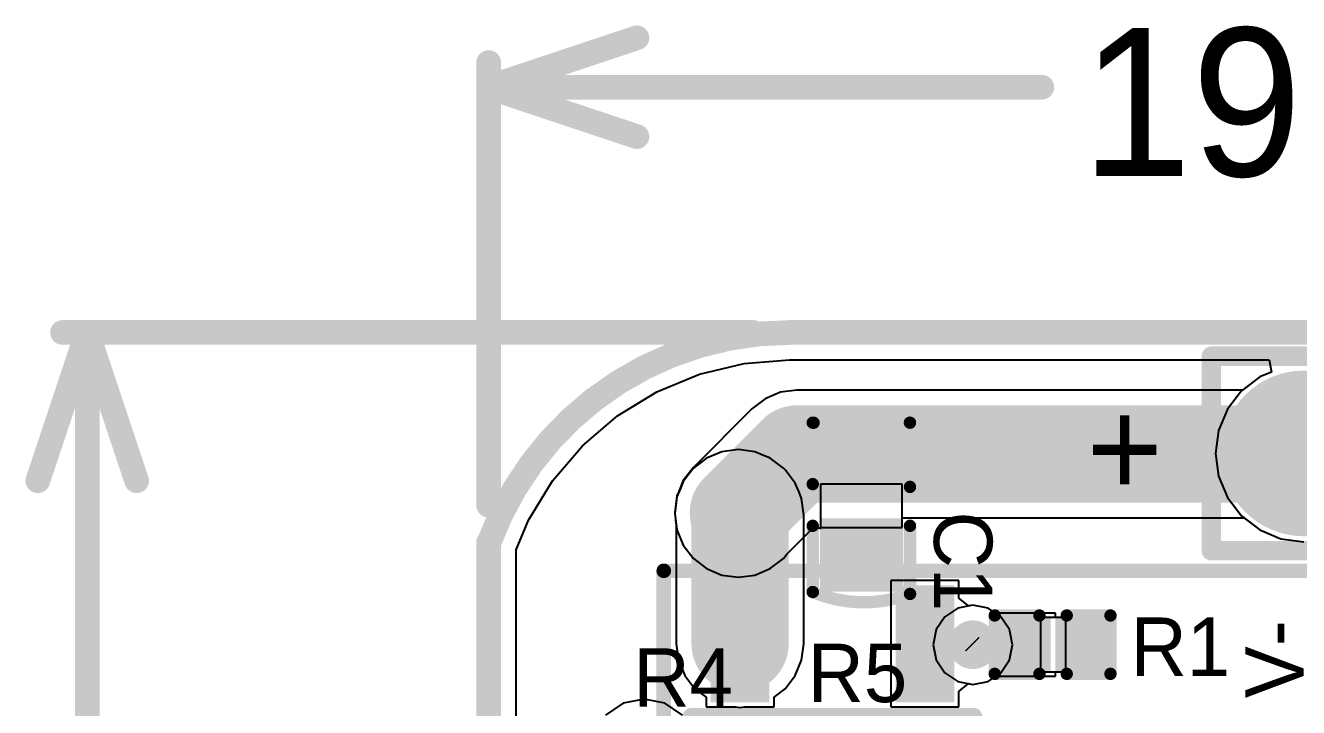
# Model space of a CAD drawing. Extents: x 1.246 to 2.21, y 2.226 to 2.946.
# Drawn here: x 1.246 to 1.761, y 2.67 to 2.946 of the extents above; entities that cross this region are included whole.
import ezdxf

# ---------------------------------------------------------------- set-up
doc = ezdxf.new("R2010")
doc.units = 0
doc.layers.get('0').update_dxf_attribs({"linetype": 'CONTINUOUS'})
for name, color, linetype in [('BOTTOMLAYER', 5, 'CONTINUOUS'), ('BOTTOMOVERLAY', 54, 'CONTINUOUS'), ('BOTTOMPASTE', 16, 'CONTINUOUS'), ('BOTTOMSOLDER', 6, 'CONTINUOUS'), ('KEEPOUTLAYER', 6, 'CONTINUOUS'), ('MULTILAYER', 9, 'CONTINUOUS'), ('PADHOLELAYER', 156, 'CONTINUOUS'), ('TOPLAYER', 1, 'CONTINUOUS'), ('TOPOVERLAY', 2, 'CONTINUOUS'), ('TOPPASTE', 8, 'CONTINUOUS'), ('TOPSOLDER', 216, 'CONTINUOUS'), ('VIAHOLELAYER', 16, 'CONTINUOUS')]:
    doc.layers.add(name, color=color, linetype=linetype)

# ---------------------------------------------------------------- blocks, each defined once
blk = doc.blocks.new('C_0402_8')
at = {"layer": 'TOPLAYER'}
for p, q in [((0.008518, 0.0165), (-0.008982, 0.0165)), ((-0.008982, 0.0165), (-0.008982, -0.0165)), ((0.008518, -0.016), (0.008518, 0.0165)), ((-0.008982, -0.0165), (0.009018, -0.0165)), ((0.009018, -0.0165), (0.008518, -0.016))]:
    blk.add_line(p, q, dxfattribs=at)
for points in [[(-0.00884, -0.012795), (-0.00884, 0.012795), (-0.030494, -0.012795), (-0.030494, 0.012795)], [(0.03053, -0.012795), (0.03053, 0.012795), (0.008876, -0.012795), (0.008876, 0.012795)]]:
    blk.add_solid(points, dxfattribs=at)
at = {"layer": 'TOPOVERLAY', "const_width": 0.005}
for points in [[(-0.03382, -0.019341, -0.193022), (-0.033854, 0.01965)], [(0.035464, 0.019716, -0.191665), (0.034708, -0.019637)]]:
    blk.add_lwpolyline(points, format="xyb", dxfattribs=at)
at = {"layer": 'TOPOVERLAY', "const_width": 0.0025}
for points in [[(-0.035104, 0.01965, 1), (-0.032604, 0.01965, 1)], [(-0.03509, 0.019685, 1), (-0.03259, 0.019685, 1)], [(-0.009106, 0.019685, 1), (-0.006606, 0.019685, 1)], [(0.006642, 0.019685, 1), (0.009142, 0.019685, 1)], [(0.034214, 0.019716, 1), (0.036714, 0.019716, 1)], [(0.034225, 0.019685, 1), (0.036726, 0.019685, 1)], [(-0.03509, -0.019685, 1), (-0.03259, -0.019685, 1)], [(-0.03507, -0.019341, 1), (-0.03257, -0.019341, 1)], [(-0.010232, -0.019685, 1), (-0.007732, -0.019685, 1)], [(0.006642, -0.019685, 1), (0.009142, -0.019685, 1)], [(0.033438, -0.019685, 1), (0.035938, -0.019685, 1)], [(0.033458, -0.019637, 1), (0.035958, -0.019637, 1)]]:
    blk.add_lwpolyline(points, format="xyb", close=True, dxfattribs=at)
at = {"layer": 'TOPOVERLAY', "const_width": 0.005}
for points in [[(-0.007856, 0.019685), (-0.03384, 0.019685)], [(0.035476, 0.019685), (0.007892, 0.019685)], [(-0.008982, -0.019685), (-0.03384, -0.019685)], [(0.034688, -0.019685), (0.007892, -0.019685)]]:
    blk.add_lwpolyline(points, dxfattribs=at)
at = {"layer": 'TOPPASTE'}
for points in [[(-0.00884, -0.012795), (-0.00884, 0.012795), (-0.030494, -0.012795), (-0.030494, 0.012795)], [(0.03053, -0.012795), (0.03053, 0.012795), (0.008876, -0.012795), (0.008876, 0.012795)]]:
    blk.add_solid(points, dxfattribs=at)
at = {"layer": 'TOPSOLDER'}
for points in [[(-0.00484, -0.016795), (-0.00484, 0.016795), (-0.034494, -0.016795), (-0.034494, 0.016795)], [(0.03453, -0.016795), (0.03453, 0.016795), (0.004876, -0.016795), (0.004876, 0.016795)]]:
    blk.add_solid(points, dxfattribs=at)
blk = doc.blocks.new('R_0201_18')
at = {"layer": 'TOPLAYER'}
for p, q in [((0.005118, 0.011024), (-0.005118, 0.011024)), ((-0.005118, 0.011024), (-0.005118, -0.011024)), ((0.005118, -0.011024), (0.005118, 0.011024)), ((-0.005118, -0.011024), (0.005118, -0.011024))]:
    blk.add_line(p, q, dxfattribs=at)
for points in [[(-0.004921, -0.00689), (-0.004921, 0.00689), (-0.018701, -0.00689), (-0.018701, 0.00689)], [(0.018701, -0.00689), (0.018701, 0.00689), (0.004921, -0.00689), (0.004921, 0.00689)]]:
    blk.add_solid(points, dxfattribs=at)
at = {"layer": 'TOPOVERLAY', "const_width": 0.005}
for points in [[(-0.023228, 0.011811), (-0.023228, -0.011811)], [(-0.005512, 0.011811), (-0.023228, 0.011811)], [(0.023622, 0.011811), (0.005512, 0.011811)], [(0.023622, 0.011811), (0.023622, -0.011811)], [(-0.005512, -0.011811), (-0.023228, -0.011811)], [(0.023622, -0.011811), (0.005512, -0.011811)]]:
    blk.add_lwpolyline(points, dxfattribs=at)
at = {"layer": 'TOPOVERLAY', "const_width": 0.0025}
for points in [[(-0.024478, 0.011811, 1), (-0.021978, 0.011811, 1)], [(-0.024478, 0.011811, 1), (-0.021978, 0.011811, 1)], [(-0.006762, 0.011811, 1), (-0.004262, 0.011811, 1)], [(0.004262, 0.011811, 1), (0.006762, 0.011811, 1)], [(0.022372, 0.011811, 1), (0.024872, 0.011811, 1)], [(0.022372, 0.011811, 1), (0.024872, 0.011811, 1)], [(-0.024478, -0.011811, 1), (-0.021978, -0.011811, 1)], [(-0.024478, -0.011811, 1), (-0.021978, -0.011811, 1)], [(-0.006762, -0.011811, 1), (-0.004262, -0.011811, 1)], [(0.004262, -0.011811, 1), (0.006762, -0.011811, 1)], [(0.022372, -0.011811, 1), (0.024872, -0.011811, 1)], [(0.022372, -0.011811, 1), (0.024872, -0.011811, 1)]]:
    blk.add_lwpolyline(points, format="xyb", close=True, dxfattribs=at)
at = {"layer": 'TOPPASTE'}
for points in [[(-0.004921, -0.00689), (-0.004921, 0.00689), (-0.018701, -0.00689), (-0.018701, 0.00689)], [(0.018701, -0.00689), (0.018701, 0.00689), (0.004921, -0.00689), (0.004921, 0.00689)]]:
    blk.add_solid(points, dxfattribs=at)
at = {"layer": 'TOPSOLDER'}
for points in [[(-0.000921, -0.01089), (-0.000921, 0.01089), (-0.022701, -0.01089), (-0.022701, 0.01089)], [(0.022701, -0.01089), (0.022701, 0.01089), (0.000921, -0.01089), (0.000921, 0.01089)]]:
    blk.add_solid(points, dxfattribs=at)
blk = doc.blocks.new('HED_1X2_2_84MM_27')
at = {"layer": 'BOTTOMLAYER', "const_width": 0.029528}
for points in [[(-0.070669, 0, 1), (-0.041142, 0, 1)], [(0.041142, 0, 1), (0.070669, 0, 1)]]:
    blk.add_lwpolyline(points, format="xyb", close=True, dxfattribs=at)
at = {"layer": 'BOTTOMSOLDER', "const_width": 0.033528}
for points in [[(-0.072669, 0, 1), (-0.039142, 0, 1)], [(0.039142, 0, 1), (0.072669, 0, 1)]]:
    blk.add_lwpolyline(points, format="xyb", close=True, dxfattribs=at)
at = {"layer": 'MULTILAYER', "const_width": 0.029528}
for points in [[(-0.070669, 0, 1), (-0.041142, 0, 1)], [(0.041142, 0, 1), (0.070669, 0, 1)]]:
    blk.add_lwpolyline(points, format="xyb", close=True, dxfattribs=at)
at = {"layer": 'PADHOLELAYER', "const_width": 0.011811}
for points in [[(-0.061811, 0, 1), (-0.05, 0, 1)], [(0.05, 0, 1), (0.061811, 0, 1)]]:
    blk.add_lwpolyline(points, format="xyb", close=True, dxfattribs=at)
at = {"layer": 'TOPLAYER', "const_width": 0.029528}
for points in [[(-0.070669, 0, 1), (-0.041142, 0, 1)], [(0.041142, 0, 1), (0.070669, 0, 1)]]:
    blk.add_lwpolyline(points, format="xyb", close=True, dxfattribs=at)
at = {"layer": 'TOPOVERLAY', "const_width": 0.007874}
for points in [[(-0.093307, -0.03937), (-0.093307, 0.03937)], [(-0.093307, 0.03937), (0.093307, 0.03937)], [(0.093307, -0.03937), (0.093307, 0.03937)], [(-0.093307, -0.03937), (0.093307, -0.03937)]]:
    blk.add_lwpolyline(points, dxfattribs=at)
at = {"layer": 'TOPOVERLAY', "const_width": 0.003937}
for points in [[(-0.095276, 0.03937, 1), (-0.091339, 0.03937, 1)], [(-0.095276, 0.03937, 1), (-0.091339, 0.03937, 1)], [(0.091339, 0.03937, 1), (0.095276, 0.03937, 1)], [(0.091339, 0.03937, 1), (0.095276, 0.03937, 1)], [(-0.095276, -0.03937, 1), (-0.091339, -0.03937, 1)], [(-0.095276, -0.03937, 1), (-0.091339, -0.03937, 1)], [(0.091339, -0.03937, 1), (0.095276, -0.03937, 1)], [(0.091339, -0.03937, 1), (0.095276, -0.03937, 1)]]:
    blk.add_lwpolyline(points, format="xyb", close=True, dxfattribs=at)
at = {"layer": 'TOPSOLDER', "const_width": 0.033528}
for points in [[(-0.072669, 0, 1), (-0.039142, 0, 1)], [(0.039142, 0, 1), (0.072669, 0, 1)]]:
    blk.add_lwpolyline(points, format="xyb", close=True, dxfattribs=at)
blk = doc.blocks.new('SOT_23_5_B_30')
at = {"layer": 'BOTTOMLAYER'}
for points in [[(-0.029528, 0.041339), (-0.029528, 0.080709), (-0.045276, 0.041339), (-0.045276, 0.080709)], [(0.007874, 0.041339), (0.007874, 0.080709), (-0.007874, 0.041339), (-0.007874, 0.080709)], [(0.045276, 0.041339), (0.045276, 0.080709), (0.029528, 0.041339), (0.029528, 0.080709)], [(-0.029528, -0.080709), (-0.029528, -0.041339), (-0.045276, -0.080709), (-0.045276, -0.041339)], [(0.045276, -0.080709), (0.045276, -0.041339), (0.029528, -0.080709), (0.029528, -0.041339)]]:
    blk.add_solid(points, dxfattribs=at)
at = {"layer": 'BOTTOMOVERLAY'}
for points, const_width in [([(-0.055, 0.045, 1), (-0.062874, 0.045, 1)], 0.007874), ([(-0.064842, 0.045, 1), (-0.060906, 0.045, 1)], 0.003937), ([(-0.056968, 0.045, 1), (-0.053032, 0.045, 1)], 0.003937), ([(-0.058858, 0.031496, 1), (-0.055315, 0.031496, 1)], 0.003543), ([(-0.058858, 0.031496, 1), (-0.055315, 0.031496, 1)], 0.003543), ([(0.055315, 0.031496, 1), (0.058858, 0.031496, 1)], 0.003543), ([(0.055315, 0.031496, 1), (0.058858, 0.031496, 1)], 0.003543), ([(-0.058858, -0.031496, 1), (-0.055315, -0.031496, 1)], 0.003543), ([(-0.058858, -0.031496, 1), (-0.055315, -0.031496, 1)], 0.003543), ([(0.055315, -0.031496, 1), (0.058858, -0.031496, 1)], 0.003543), ([(0.055315, -0.031496, 1), (0.058858, -0.031496, 1)], 0.003543)]:
    blk.add_lwpolyline(points, format="xyb", close=True, dxfattribs=dict(at, const_width=const_width))
at = {"layer": 'BOTTOMOVERLAY', "const_width": 0.007087}
for points in [[(-0.057087, 0.031496), (-0.057087, -0.031496)], [(0.057087, 0.031496), (-0.057087, 0.031496)], [(0.057087, 0.031496), (0.057087, -0.031496)], [(0.057087, -0.031496), (-0.057087, -0.031496)]]:
    blk.add_lwpolyline(points, dxfattribs=at)
at = {"layer": 'BOTTOMPASTE'}
for points in [[(-0.029528, 0.041339), (-0.029528, 0.080709), (-0.045276, 0.041339), (-0.045276, 0.080709)], [(0.007874, 0.041339), (0.007874, 0.080709), (-0.007874, 0.041339), (-0.007874, 0.080709)], [(0.045276, 0.041339), (0.045276, 0.080709), (0.029528, 0.041339), (0.029528, 0.080709)], [(-0.029528, -0.080709), (-0.029528, -0.041339), (-0.045276, -0.080709), (-0.045276, -0.041339)], [(0.045276, -0.080709), (0.045276, -0.041339), (0.029528, -0.080709), (0.029528, -0.041339)]]:
    blk.add_solid(points, dxfattribs=at)
at = {"layer": 'BOTTOMSOLDER'}
for points in [[(-0.025528, 0.037339), (-0.025528, 0.084709), (-0.049276, 0.037339), (-0.049276, 0.084709)], [(0.011874, 0.037339), (0.011874, 0.084709), (-0.011874, 0.037339), (-0.011874, 0.084709)], [(0.049276, 0.037339), (0.049276, 0.084709), (0.025528, 0.037339), (0.025528, 0.084709)], [(-0.025528, -0.084709), (-0.025528, -0.037339), (-0.049276, -0.084709), (-0.049276, -0.037339)], [(0.049276, -0.084709), (0.049276, -0.037339), (0.025528, -0.084709), (0.025528, -0.037339)]]:
    blk.add_solid(points, dxfattribs=at)

msp = doc.modelspace()

# ---------------------------------------------------------------- linework, layer by layer
at = {"layer": 'BOTTOMLAYER'}
for p, q in [((1.518864, 2.804538), (1.537003, 2.808893)), ((1.537003, 2.808893), (1.555312, 2.810334)), ((1.555312, 2.810334), (1.555601, 2.810276)), ((1.555601, 2.810276), (1.749404, 2.810276)), ((1.749404, 2.810276), (1.750379, 2.805372)), ((1.501629, 2.797399), (1.518864, 2.804538)), ((1.745605, 2.803395), (1.738204, 2.797715)), ((1.750379, 2.805372), (1.745605, 2.803395)), ((1.485723, 2.787652), (1.501629, 2.797399)), ((1.738204, 2.797715), (1.732524, 2.790313)), ((1.471538, 2.775536), (1.485723, 2.787652)), ((1.732524, 2.790313), (1.728954, 2.781694)), ((1.728954, 2.781694), (1.727736, 2.772444)), ((1.459423, 2.761351), (1.471538, 2.775536)), ((1.527965, 2.773099), (1.52404, 2.771472)), ((1.534646, 2.773978), (1.527965, 2.773099)), ((1.541326, 2.773099), (1.534646, 2.773978)), ((1.543905, 2.772031), (1.541326, 2.773099)), ((1.727736, 2.772444), (1.728954, 2.763194)), ((1.52174, 2.77052), (1.516394, 2.766418)), ((1.52404, 2.771472), (1.52174, 2.77052)), ((1.547551, 2.77052), (1.543905, 2.772031)), ((1.552897, 2.766418), (1.547551, 2.77052)), ((1.516394, 2.766418), (1.512292, 2.761072)), ((1.553551, 2.765765), (1.552897, 2.766418)), ((1.557653, 2.760419), (1.553551, 2.765765)), ((1.728954, 2.763194), (1.732524, 2.754575)), ((1.449676, 2.745445), (1.459423, 2.761351)), ((1.511003, 2.75796), (1.509714, 2.754847)), ((1.512292, 2.761072), (1.511003, 2.75796)), ((1.559163, 2.756772), (1.557653, 2.760419)), ((1.560231, 2.754194), (1.559163, 2.756772)), ((1.509714, 2.754847), (1.508834, 2.748167)), ((1.561111, 2.747513), (1.560231, 2.754194)), ((1.732524, 2.754575), (1.738204, 2.747173)), ((1.508834, 2.748167), (1.509488, 2.743203)), ((1.561111, 2.695437), (1.561111, 2.747513)), ((1.738204, 2.747173), (1.745605, 2.741493)), ((1.444673, 2.733367), (1.449676, 2.745445)), ((1.509488, 2.743203), (1.509488, 2.695437)), ((1.745605, 2.741493), (1.754225, 2.737923)), ((1.754225, 2.737923), (1.763475, 2.736705)), ((1.444673, 2.318872), (1.444673, 2.733367)), ((1.623882, 2.721027), (1.596323, 2.721027)), ((1.596323, 2.721027), (1.596323, 2.669846)), ((1.623882, 2.713891), (1.623882, 2.721027)), ((1.627747, 2.71072), (1.623882, 2.713891)), ((1.629528, 2.711074), (1.627747, 2.71072)), ((1.635672, 2.709852), (1.629528, 2.711074)), ((1.640881, 2.706371), (1.635672, 2.709852)), ((1.644362, 2.701162), (1.640881, 2.706371)), ((1.645584, 2.695017), (1.644362, 2.701162)), ((1.509488, 2.695437), (1.510367, 2.688757)), ((1.560231, 2.688757), (1.561111, 2.695437)), ((1.644362, 2.688873), (1.645584, 2.695017)), ((1.510367, 2.688757), (1.512946, 2.682531)), ((1.557652, 2.682531), (1.560231, 2.688757)), ((1.640881, 2.683664), (1.644362, 2.688873)), ((1.512946, 2.682531), (1.517048, 2.677186)), ((1.553551, 2.677186), (1.557652, 2.682531)), ((1.629528, 2.678961), (1.635672, 2.680183)), ((1.635672, 2.680183), (1.640881, 2.683664)), ((1.517048, 2.677186), (1.52152, 2.673754)), ((1.549079, 2.673754), (1.553551, 2.677186)), ((1.623882, 2.676143), (1.627747, 2.679315)), ((1.623882, 2.669846), (1.623882, 2.676143)), ((1.627747, 2.679315), (1.629528, 2.678961)), ((1.52152, 2.673754), (1.52152, 2.669846)), ((1.52152, 2.669846), (1.533622, 2.669846)), ((1.533622, 2.669846), (1.535299, 2.669626)), ((1.535299, 2.669626), (1.536976, 2.669846)), ((1.536976, 2.669846), (1.549079, 2.669846)), ((1.549079, 2.669846), (1.549079, 2.673754)), ((1.596323, 2.669846), (1.623882, 2.669846))]:
    msp.add_line(p, q, dxfattribs=at)
for points, const_width in [([(1.761506, 2.772444, 1), (1.765443, 2.772444, 1)], 0.003937), ([(1.524803, 2.748167, 1), (1.544488, 2.748167, 1)], 0.019685), ([(1.524803, 2.748167, 1), (1.544488, 2.748167, 1)], 0.019685), ([(1.525457, 2.747513, 1), (1.545142, 2.747513, 1)], 0.019685), ([(1.525457, 2.747513, 1), (1.545142, 2.747513, 1)], 0.019685), ([(1.525457, 2.695437, 1), (1.545142, 2.695437, 1)], 0.019685), ([(1.624606, 2.695017, 1), (1.634449, 2.695017, 1)], 0.009843), ([(1.608134, 2.695437, 1), (1.612071, 2.695437, 1)], 0.003937), ([(1.627139, 2.695437, 1), (1.631076, 2.695437, 1)], 0.003937), ([(1.627139, 2.695437, 1), (1.631076, 2.695437, 1)], 0.003937), ([(1.627559, 2.695017, 1), (1.631496, 2.695017, 1)], 0.003937)]:
    msp.add_lwpolyline(points, format="xyb", close=True, dxfattribs=dict(at, const_width=const_width))
for points, const_width in [([(1.763475, 2.772444), (1.818175, 2.717744)], 0.007874), ([(1.534646, 2.748167), (1.535299, 2.747513)], 0.03937), ([(1.535299, 2.695437), (1.535299, 2.747513)], 0.03937), ([(1.610102, 2.695437), (1.629108, 2.695437)], 0.007874), ([(1.629108, 2.695437), (1.629528, 2.695017)], 0.007874)]:
    msp.add_lwpolyline(points, dxfattribs=dict(at, const_width=const_width))
at = {"layer": 'BOTTOMOVERLAY', "const_width": 0.005906}
for points in [[(1.50442, 2.291868), (1.50442, 2.724938)], [(1.50442, 2.724938), (2.134341, 2.724938)]]:
    msp.add_lwpolyline(points, dxfattribs=at)
at = {"layer": 'BOTTOMOVERLAY', "const_width": 0.002953}
msp.add_lwpolyline([(1.502943, 2.724938, 1), (1.505896, 2.724938, 1)], format="xyb", close=True, dxfattribs=at)
msp.add_lwpolyline([(1.502943, 2.724938, 1), (1.505896, 2.724938, 1)], format="xyb", close=True, dxfattribs=at)
at = {"layer": 'KEEPOUTLAYER', "const_width": 0.01}
for points in [[(1.433554, 2.920647), (1.493554, 2.940647)], [(1.433554, 2.751474), (1.433554, 2.930647)], [(1.433554, 2.920647), (1.657422, 2.920647)], [(1.433554, 2.920647), (1.493554, 2.900647)], [(1.251073, 2.761395), (1.271073, 2.821395)], [(1.261073, 2.821395), (1.540601, 2.821395)], [(1.271073, 2.656077), (1.271073, 2.821395)], [(1.271073, 2.821395), (1.291073, 2.761395)], [(1.555601, 2.821395), (2.08316, 2.821395)], [(1.433554, 2.316671), (1.433554, 2.736474)]]:
    msp.add_lwpolyline(points, dxfattribs=at)
at = {"layer": 'KEEPOUTLAYER', "const_width": 0.005}
for points in [[(1.491054, 2.940647, 1), (1.496054, 2.940647, 1)], [(1.431054, 2.930647, 1), (1.436054, 2.930647, 1)], [(1.431054, 2.920647, 1), (1.436054, 2.920647, 1)], [(1.431054, 2.920647, 1), (1.436054, 2.920647, 1)], [(1.431054, 2.920647, 1), (1.436054, 2.920647, 1)], [(1.654922, 2.920647, 1), (1.659922, 2.920647, 1)], [(1.491054, 2.900647, 1), (1.496054, 2.900647, 1)], [(1.258573, 2.821395, 1), (1.263573, 2.821395, 1)], [(1.268573, 2.821395, 1), (1.273573, 2.821395, 1)], [(1.268573, 2.821395, 1), (1.273573, 2.821395, 1)], [(1.268573, 2.821395, 1), (1.273573, 2.821395, 1)], [(1.538101, 2.821395, 1), (1.543101, 2.821395, 1)], [(1.553101, 2.821395, 1), (1.558101, 2.821395, 1)], [(1.553101, 2.821395, 1), (1.558101, 2.821395, 1)], [(1.248573, 2.761395, 1), (1.253573, 2.761395, 1)], [(1.288573, 2.761395, 1), (1.293573, 2.761395, 1)], [(1.431054, 2.751474, 1), (1.436054, 2.751474, 1)], [(1.431054, 2.736474, 1), (1.436054, 2.736474, 1)], [(1.431015, 2.73591, 1), (1.436015, 2.73591, 1)]]:
    msp.add_lwpolyline(points, format="xyb", close=True, dxfattribs=at)
at = {"layer": 'KEEPOUTLAYER', "const_width": 0.01}
msp.add_lwpolyline([(1.433515, 2.73591, -0.315299), (1.555601, 2.821395)], format="xyb", dxfattribs=at)
at = {"layer": 'MULTILAYER'}
for points, const_width in [([(1.524803, 2.748167, 1), (1.544488, 2.748167, 1)], 0.019685), ([(1.624606, 2.695017, 1), (1.634449, 2.695017, 1)], 0.009843)]:
    msp.add_lwpolyline(points, format="xyb", close=True, dxfattribs=dict(at, const_width=const_width))
at = {"layer": 'TOPLAYER'}
for p, q in [((1.518864, 2.804538), (1.537003, 2.808893)), ((1.537003, 2.808893), (1.555312, 2.810334)), ((1.555312, 2.810334), (1.555601, 2.810276)), ((1.555601, 2.810276), (1.749404, 2.810276)), ((1.749404, 2.810276), (1.750379, 2.805372)), ((1.501629, 2.797399), (1.518864, 2.804538)), ((1.745605, 2.803395), (1.738647, 2.798055)), ((1.750379, 2.805372), (1.745605, 2.803395)), ((1.558329, 2.798055), (1.551649, 2.797176)), ((1.738647, 2.798055), (1.558329, 2.798055)), ((1.485723, 2.787652), (1.501629, 2.797399)), ((1.545424, 2.794597), (1.540078, 2.790495)), ((1.548536, 2.795886), (1.545424, 2.794597)), ((1.551649, 2.797176), (1.548536, 2.795886)), ((1.471538, 2.775536), (1.485723, 2.787652)), ((1.540078, 2.790495), (1.516394, 2.766812)), ((1.459423, 2.761351), (1.471538, 2.775536)), ((1.516394, 2.766812), (1.512292, 2.761466)), ((1.449676, 2.745445), (1.459423, 2.761351)), ((1.510469, 2.757064), (1.509714, 2.755241)), ((1.512292, 2.761466), (1.510469, 2.757064)), ((1.509714, 2.755241), (1.508834, 2.74856)), ((1.508834, 2.74856), (1.508834, 2.748167)), ((1.508834, 2.748167), (1.509714, 2.741486)), ((1.600891, 2.742526), (1.600891, 2.746433)), ((1.600891, 2.746433), (1.739168, 2.746433)), ((1.739168, 2.746433), (1.745605, 2.741493)), ((1.444673, 2.733367), (1.449676, 2.745445)), ((1.509714, 2.741486), (1.512293, 2.735261)), ((1.554196, 2.731608), (1.565573, 2.742986)), ((1.565573, 2.742986), (1.567891, 2.742026)), ((1.567891, 2.742026), (1.568391, 2.742526)), ((1.567891, 2.742026), (1.567891, 2.742026)), ((1.568391, 2.742526), (1.600891, 2.742526)), ((1.745605, 2.741493), (1.754225, 2.737923)), ((1.754225, 2.737923), (1.763475, 2.736705)), ((1.444673, 2.318872), (1.444673, 2.733367)), ((1.512293, 2.735261), (1.516394, 2.729916)), ((1.552897, 2.729916), (1.554196, 2.731608)), ((1.516394, 2.729916), (1.516394, 2.729916)), ((1.516394, 2.729916), (1.516394, 2.729916)), ((1.516394, 2.729916), (1.516394, 2.729916)), ((1.516394, 2.729916), (1.516394, 2.729915)), ((1.516394, 2.729915), (1.516394, 2.729915)), ((1.516394, 2.729915), (1.516394, 2.729915)), ((1.516394, 2.729915), (1.516394, 2.729915)), ((1.516394, 2.729915), (1.516395, 2.729915)), ((1.516395, 2.729915), (1.516395, 2.729915)), ((1.516395, 2.729915), (1.516395, 2.729915)), ((1.516395, 2.729915), (1.516395, 2.729915)), ((1.516395, 2.729915), (1.52174, 2.725814)), ((1.52174, 2.725814), (1.527965, 2.723235)), ((1.541326, 2.723235), (1.547551, 2.725814)), ((1.547551, 2.725814), (1.552897, 2.729916)), ((1.552897, 2.729916), (1.552897, 2.729915)), ((1.552897, 2.729915), (1.552897, 2.729916)), ((1.527965, 2.723235), (1.527965, 2.723235)), ((1.527965, 2.723235), (1.527965, 2.723235)), ((1.527965, 2.723235), (1.527965, 2.723235)), ((1.527965, 2.723235), (1.527965, 2.723235)), ((1.527965, 2.723235), (1.527965, 2.723235)), ((1.527965, 2.723235), (1.534646, 2.722355)), ((1.534646, 2.722355), (1.541326, 2.723235)), ((1.629528, 2.711074), (1.623383, 2.709852)), ((1.635672, 2.709852), (1.629528, 2.711074)), ((1.618174, 2.706371), (1.614693, 2.701162)), ((1.623383, 2.709852), (1.618174, 2.706371)), ((1.638684, 2.707839), (1.635672, 2.709852)), ((1.662975, 2.707839), (1.638684, 2.707839)), ((1.662975, 2.706068), (1.662975, 2.707839)), ((1.667109, 2.706068), (1.662975, 2.706068)), ((1.667109, 2.68402), (1.667109, 2.706068)), ((1.614693, 2.701162), (1.613471, 2.695017)), ((1.613471, 2.695017), (1.614693, 2.688873)), ((1.614693, 2.688873), (1.618174, 2.683664)), ((1.618174, 2.683664), (1.623383, 2.680183)), ((1.623383, 2.680183), (1.629528, 2.678961)), ((1.629528, 2.678961), (1.635672, 2.680183)), ((1.635672, 2.680183), (1.638764, 2.682249)), ((1.638764, 2.682249), (1.662975, 2.682249)), ((1.662975, 2.682249), (1.662975, 2.68402)), ((1.662975, 2.68402), (1.667109, 2.68402)), ((1.488009, 2.671341), (1.480847, 2.666555)), ((1.496458, 2.673022), (1.488009, 2.671341)), ((1.504907, 2.671341), (1.496458, 2.673022)), ((1.512069, 2.666555), (1.504907, 2.671341))]:
    msp.add_line(p, q, dxfattribs=at)
for points, const_width in [([(1.534646, 2.74856), (1.558329, 2.772244)], 0.03937), ([(1.558329, 2.772244), (1.760325, 2.772244)], 0.03937), ([(1.534646, 2.748167), (1.534646, 2.74856)], 0.03937), ([(1.629528, 2.695017), (1.650153, 2.695017)], 0.007874), ([(1.650153, 2.695017), (1.65018, 2.695044)], 0.007874)]:
    msp.add_lwpolyline(points, dxfattribs=dict(at, const_width=const_width))
for points, const_width in [([(1.548487, 2.772244, 1), (1.568172, 2.772244, 1)], 0.019685), ([(1.548487, 2.772244, 1), (1.568172, 2.772244, 1)], 0.019685), ([(1.750483, 2.772244, 1), (1.770168, 2.772244, 1)], 0.019685), ([(1.524803, 2.74856, 1), (1.544488, 2.74856, 1)], 0.019685), ([(1.524803, 2.74856, 1), (1.544488, 2.74856, 1)], 0.019685), ([(1.524803, 2.748167, 1), (1.544488, 2.748167, 1)], 0.019685), ([(1.524803, 2.748167, 1), (1.544488, 2.748167, 1)], 0.019685), ([(1.624606, 2.695017, 1), (1.634449, 2.695017, 1)], 0.009843), ([(1.627559, 2.695017, 1), (1.631496, 2.695017, 1)], 0.003937), ([(1.648184, 2.695017, 1), (1.652121, 2.695017, 1)], 0.003937), ([(1.648184, 2.695017, 1), (1.652121, 2.695017, 1)], 0.003937), ([(1.648211, 2.695044, 1), (1.652148, 2.695044, 1)], 0.003937)]:
    msp.add_lwpolyline(points, format="xyb", close=True, dxfattribs=dict(at, const_width=const_width))
at = {"layer": 'VIAHOLELAYER'}
for points, const_width in [([(1.52874, 2.748167, 1), (1.540551, 2.748167, 1)], 0.011811), ([(1.626575, 2.695017, 1), (1.63248, 2.695017, 1)], 0.005906)]:
    msp.add_lwpolyline(points, format="xyb", close=True, dxfattribs=dict(at, const_width=const_width))

# ---------------------------------------------------------------- block references
for name, p, rotation in [('HED_1X2_2_84MM_27', (1.81938, 2.772444), 360), ('C_0402_8', (1.584391, 2.751044), 270), ('SOT_23_5_B_30', (1.572701, 2.634413), 180), ('R_0201_18', (1.661991, 2.695044), 180)]:
    msp.add_blockref(name, p, dxfattribs=dict(rotation=rotation))

# ---------------------------------------------------------------- texts
at = {"layer": 'KEEPOUTLAYER'}
msp.add_text('19.60', height=0.06, dxfattribs=at).set_placement((1.673422, 2.884657))
at = {"layer": 'TOPOVERLAY'}
for s, height, rotation, p in [('+', 0.03937, 360, (1.675591, 2.75486)), ('C1', 0.023622, 270, (1.61378, 2.748954)), ('R1', 0.023622, 360, (1.693307, 2.682419)), ('V-', 0.023622, 90, (1.763386, 2.673364)), ('R5', 0.023622, 360, (1.562599, 2.671789)), ('R4', 0.023622, 360, (1.492097, 2.669927))]:
    msp.add_text(s, height=height, rotation=rotation, dxfattribs=at).set_placement(p)

doc.saveas('drawing.dxf')
